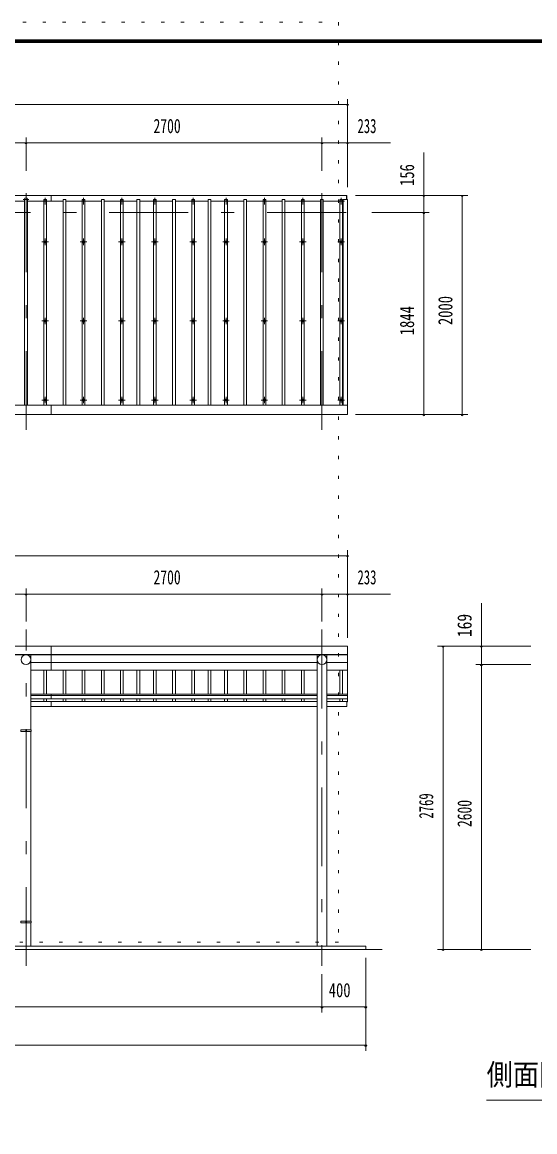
# Model space of a CAD drawing. Units: millimetres, scale not verified, with parts at other scales. Extents: x -25598 to 25608, y -10130 to 10130.
# Drawn here: x 5701 to 10378, y 0 to 10130 of the extents above; entities that cross this region are included whole.
import ezdxf
from ezdxf.enums import TextEntityAlignment as Align

# ---------------------------------------------------------------- set-up
doc = ezdxf.new("R2010")
doc.units = ezdxf.units.MM
doc.header["$LTSCALE"] = 60
doc.linetypes.add('USER3', pattern=[24, 12, -5, 2, -5])
doc.linetypes.add('USER4', pattern=[3, 0.5, -2.5])
for name, color, linetype, lineweight in [('0-2_1-05BOLD', 7, 'Continuous', 18), ('0-3_1-25CENTER', 3, 'USER3', 18), ('0-4_1-45THIN', 4, 'Continuous', 18), ('0-5_1-55DIM', 3, 'Continuous', 18), ('0-C_F-F1PAPER', 5, 'Continuous', 18), ('0-D_F-E_J_ADD', 5, 'USER4', 18)]:
    doc.layers.add(name, color=color, linetype=linetype, lineweight=lineweight)
doc.styles.add('ＭＳ ゴシック', font='')
doc.styles.get('ＭＳ ゴシック').set_extended_font_data('MS Gothic')

msp = doc.modelspace()

# ---------------------------------------------------------------- linework, layer by layer
at = {"layer": '0-2_1-05BOLD'}
for p, q in [((5965.42, 8547.64), (5965.42, 8496.15)), ((8658.42, 8511.15), (8658.42, 8547.64)), ((-1997.58, 6635.07), (8668.42, 6635.07)), ((5965.42, 6635.07), (5965.42, 6547.64)), ((-1997.58, 4358.49), (8668.42, 4358.49)), ((5965.42, 4215.45), (5965.42, 4433.63)), ((8668.42, 3924.88), (8668.42, 4433.63)), ((8668.42, 4354.42), (-1997.58, 4354.42)), ((5779.97, 3670.63), (5779.97, 4354.42)), ((8390.87, 4284.93), (5779.97, 4284.93)), ((8390.87, 1694.63), (8390.87, 4354.42)), ((8479.97, 4354.42), (8479.97, 1694.63)), ((8479.97, 4284.93), (8668.42, 4284.93)), ((5779.97, 4215.45), (8390.87, 4215.45)), ((8668.42, 4215.45), (8479.97, 4215.45)), ((5779.97, 3993.82), (8390.87, 3993.82)), ((8390.87, 3983.4), (5779.97, 3983.4)), ((5779.97, 3953.78), (8390.87, 3953.78)), ((5965.42, 3953.78), (5965.42, 3993.82)), ((8479.97, 3993.82), (8668.42, 3993.82)), ((8668.42, 3983.4), (8479.97, 3983.4)), ((8479.97, 3953.78), (8668.42, 3953.78)), ((8390.87, 3927.46), (5779.97, 3927.46)), ((5779.97, 3882.46), (8390.87, 3882.46)), ((5965.42, 3882.46), (5965.42, 3927.46)), ((8663.42, 3924.88), (8668.42, 3924.88)), ((5732.37, 3654.63), (5732.37, 3670.63)), ((5738.47, 3662.63), (5732.37, 3662.63)), ((5738.47, 3670.63), (5738.47, 3654.63)), ((5779.97, 1923.23), (5779.97, 3654.63)), ((5732.37, 1907.23), (5732.37, 1923.23)), ((5738.47, 1915.23), (5732.37, 1915.23)), ((5738.47, 1923.23), (5738.47, 1907.23)), ((5779.97, 1694.63), (5779.97, 1907.23)), ((-2314.58, 1664.63), (8985.42, 1664.63)), ((8835.42, 1664.63), (8835.42, 1694.63))]:
    msp.add_line(p, q, dxfattribs=at)
for points in [[(8668.42, 6547.64), (-1997.58, 6547.64), (-1997.58, 8511.15), (-1957.58, 8511.15), (-1957.58, 6635.07)], [(8663.42, 8511.15), (8663.42, 8547.64), (-1992.58, 8547.64), (-1992.58, 8511.15)], [(8628.42, 6635.07), (8628.42, 8511.15), (8668.42, 8511.15), (8668.42, 6547.64)], [(8668.42, 4433.63), (-1997.58, 4433.63), (-1997.58, 3924.88), (-1992.58, 3924.88)], [(8479.97, 3927.46), (8663.42, 3927.46), (8663.42, 3882.46), (8479.97, 3882.46)], [(8835.42, 1694.63), (-2164.58, 1694.63), (-2164.58, 1664.63)]]:
    msp.add_lwpolyline(points, dxfattribs=at)
for points in [[(5781.57, 3654.63), (5689.27, 3654.63), (5689.27, 3670.63), (5781.57, 3670.63)], [(5781.57, 1907.23), (5781.57, 1923.23), (5689.27, 1923.23), (5689.27, 1907.23)]]:
    msp.add_lwpolyline(points, close=True, dxfattribs=at)
for centre, radius in [((5910.42, 8124.14), 10), ((6260.42, 8124.14), 10), ((6610.42, 8124.14), 10), ((6910.42, 8124.14), 10), ((7260.42, 8124.14), 10), ((7560.42, 8124.14), 10), ((7910.42, 8124.14), 10), ((8260.42, 8124.14), 10), ((8610.42, 8124.14), 10), ((5910.42, 7402.47), 10), ((6260.42, 7402.47), 10), ((6610.42, 7402.47), 10), ((6910.42, 7402.47), 10), ((7260.42, 7402.47), 10), ((7560.42, 7402.47), 10), ((7910.42, 7402.47), 10), ((8260.42, 7402.47), 10), ((8610.42, 7402.47), 10), ((5910.42, 6680.81), 10), ((6260.42, 6680.81), 10), ((6610.42, 6680.81), 10), ((6910.42, 6680.81), 10), ((7260.42, 6680.81), 10), ((7560.42, 6680.81), 10), ((7910.42, 6680.81), 10), ((8260.42, 6680.81), 10), ((8610.42, 6680.81), 10), ((5735.42, 4309.87), 44.55), ((8435.42, 4309.87), 44.55)]:
    msp.add_circle(centre, radius, dxfattribs=at)
for centre, radius, start, end in [((5735.42, 8512.63), 15, 326.44154, 213.55197), ((5910.42, 8486.18), 14.5, 46.39838, 133.60162), ((5910.42, 8507.18), 14.5, 226.3961, 313.6039), ((6260.42, 8486.18), 14.5, 46.39838, 133.60162), ((6260.42, 8507.18), 14.5, 226.3961, 313.6039), ((6610.42, 8486.18), 14.5, 46.39838, 133.60162), ((6610.42, 8507.18), 14.5, 226.3961, 313.6039), ((6910.42, 8486.18), 14.5, 46.39838, 133.60162), ((6910.42, 8507.18), 14.5, 226.3961, 313.6039), ((7260.42, 8486.18), 14.5, 46.39838, 133.60162), ((7260.42, 8507.18), 14.5, 226.3961, 313.6039), ((7560.42, 8486.18), 14.5, 46.39838, 133.60162), ((7560.42, 8507.18), 14.5, 226.3961, 313.6039), ((7910.42, 8486.18), 14.5, 46.39838, 133.60162), ((7910.42, 8507.18), 14.5, 226.3961, 313.6039), ((8260.42, 8486.18), 14.5, 46.39838, 133.60162), ((8260.42, 8507.18), 14.5, 226.3961, 313.6039), ((8610.42, 8486.18), 14.5, 46.39838, 133.60162), ((8610.42, 8507.18), 14.5, 226.3961, 313.6039), ((5735.42, 4309.18), 44.55, 180, 0), ((8435.42, 4309.18), 44.55, 180, 0)]:
    msp.add_arc(centre, radius, start, end, dxfattribs=at)
at = {"layer": '0-3_1-25CENTER'}
for p, q in [((5735.42, 6407.63), (5735.42, 8697.64)), ((8435.42, 6407.63), (8435.42, 8697.63)), ((5710.42, 8512.63), (5760.42, 8512.63)), ((5910.42, 8526.68), (5910.42, 8466.68)), ((6260.42, 8526.68), (6260.42, 8466.68)), ((6610.42, 8526.68), (6610.42, 8466.68)), ((6910.42, 8466.68), (6910.42, 8526.68)), ((7260.42, 8526.68), (7260.42, 8466.68)), ((7560.42, 8526.68), (7560.42, 8466.68)), ((7910.42, 8526.68), (7910.42, 8466.68)), ((8260.42, 8526.68), (8260.42, 8466.68)), ((8610.42, 8466.68), (8610.42, 8526.68)), ((5880.42, 8496.68), (5940.42, 8496.68)), ((6230.42, 8496.68), (6290.42, 8496.68)), ((6580.42, 8496.68), (6640.42, 8496.68)), ((6880.42, 8496.68), (6940.42, 8496.68)), ((7230.42, 8496.68), (7290.42, 8496.68)), ((7530.42, 8496.68), (7590.42, 8496.68)), ((7940.42, 8496.68), (7880.42, 8496.68)), ((8290.42, 8496.68), (8230.42, 8496.68)), ((8640.43, 8496.68), (8580.42, 8496.68)), ((-2144.58, 8391.64), (8815.42, 8391.64)), ((5940.42, 8124.14), (5880.42, 8124.14)), ((5910.42, 8154.13), (5910.42, 8094.14)), ((6290.42, 8124.14), (6230.42, 8124.14)), ((6260.42, 8154.13), (6260.42, 8094.14)), ((6580.42, 8124.14), (6640.42, 8124.14)), ((6610.42, 8094.14), (6610.42, 8154.13)), ((6940.42, 8124.14), (6880.42, 8124.14)), ((6910.42, 8154.13), (6910.42, 8094.14)), ((7230.42, 8124.14), (7290.42, 8124.14)), ((7260.42, 8094.14), (7260.42, 8154.13)), ((7590.42, 8124.14), (7530.42, 8124.14)), ((7560.42, 8154.13), (7560.42, 8094.14)), ((7880.42, 8124.14), (7940.42, 8124.14)), ((7910.42, 8154.13), (7910.42, 8094.14)), ((8230.42, 8124.14), (8290.42, 8124.14)), ((8260.42, 8154.13), (8260.42, 8094.14)), ((8580.42, 8124.14), (8640.43, 8124.14)), ((8610.42, 8154.13), (8610.42, 8094.14)), ((5880.42, 7402.47), (5940.42, 7402.47)), ((5910.42, 7372.47), (5910.42, 7432.47)), ((6230.42, 7402.47), (6290.42, 7402.47)), ((6260.42, 7432.47), (6260.42, 7372.47)), ((6580.42, 7402.47), (6640.42, 7402.47)), ((6610.42, 7372.47), (6610.42, 7432.47)), ((6880.42, 7402.47), (6940.42, 7402.47)), ((6910.42, 7432.47), (6910.42, 7372.47)), ((7230.42, 7402.47), (7290.42, 7402.47)), ((7260.42, 7372.47), (7260.42, 7432.47)), ((7530.42, 7402.47), (7590.42, 7402.47)), ((7560.42, 7432.47), (7560.42, 7372.47)), ((7880.42, 7402.47), (7940.42, 7402.47)), ((7910.42, 7372.47), (7910.42, 7432.47)), ((8230.42, 7402.47), (8290.42, 7402.47)), ((8260.42, 7432.47), (8260.42, 7372.47)), ((8580.42, 7402.47), (8640.43, 7402.47)), ((8610.42, 7432.47), (8610.42, 7372.47)), ((5910.42, 6710.81), (5910.42, 6650.81)), ((6260.42, 6710.81), (6260.42, 6650.81)), ((6610.42, 6710.81), (6610.42, 6650.81)), ((6910.42, 6650.81), (6910.42, 6710.81)), ((7260.42, 6710.81), (7260.42, 6650.81)), ((7560.42, 6650.81), (7560.42, 6710.81)), ((7910.42, 6710.81), (7910.42, 6650.81)), ((8260.42, 6710.81), (8260.42, 6650.81)), ((8610.42, 6710.81), (8610.42, 6650.81)), ((5940.42, 6680.81), (5880.42, 6680.81)), ((6290.42, 6680.81), (6230.42, 6680.81)), ((6640.42, 6680.81), (6580.42, 6680.81)), ((6880.42, 6680.81), (6940.42, 6680.81)), ((7290.42, 6680.81), (7230.42, 6680.81)), ((7590.42, 6680.81), (7530.42, 6680.81)), ((7940.42, 6680.81), (7880.42, 6680.81)), ((8290.42, 6680.81), (8230.42, 6680.81)), ((8640.43, 6680.81), (8580.42, 6680.81)), ((5735.42, 1514.63), (5735.42, 4584.64)), ((8435.42, 4584.64), (8435.42, 1514.63))]:
    msp.add_line(p, q, dxfattribs=at)
at = {"layer": '0-4_1-45THIN'}
for p, q in [((5722.92, 8511.15), (5722.92, 6635.07)), ((5897.92, 8511.15), (5897.92, 6635.07)), ((6072.92, 8511.15), (6072.92, 6635.07)), ((6247.92, 8511.15), (6247.92, 6635.07)), ((6422.92, 8511.15), (6422.92, 6635.07)), ((6597.92, 8511.15), (6597.92, 6635.07)), ((6747.92, 8511.15), (6747.92, 6635.07)), ((6897.92, 8511.15), (6897.92, 6635.07)), ((7072.92, 8511.15), (7072.92, 6635.07)), ((7247.92, 8511.15), (7247.92, 6635.07)), ((7397.92, 8511.15), (7397.92, 6635.07)), ((7547.92, 8511.15), (7547.92, 6635.07)), ((7722.92, 8511.15), (7722.92, 6635.07)), ((7897.92, 8511.15), (7897.92, 6635.07)), ((8072.92, 8511.15), (8072.92, 6635.07)), ((8247.92, 8511.15), (8247.92, 6635.07)), ((8422.92, 8511.15), (8422.92, 6635.07)), ((8597.92, 6635.07), (8597.92, 8511.15)), ((5572.92, 8496.15), (5722.92, 8496.15)), ((5747.92, 8496.15), (5897.92, 8496.15)), ((5922.92, 8496.15), (6072.92, 8496.15)), ((6097.92, 8496.15), (6247.92, 8496.15)), ((6272.92, 8496.15), (6422.92, 8496.15)), ((6447.92, 8496.15), (6597.92, 8496.15)), ((6622.92, 8496.15), (6747.92, 8496.15)), ((6772.92, 8496.15), (6897.92, 8496.15)), ((6922.92, 8496.15), (7072.92, 8496.15)), ((7097.92, 8496.15), (7247.92, 8496.15)), ((7272.92, 8496.15), (7397.92, 8496.15)), ((7422.92, 8496.15), (7547.92, 8496.15)), ((7572.92, 8496.15), (7722.92, 8496.15)), ((7747.92, 8496.15), (7897.92, 8496.15)), ((7922.92, 8496.15), (8072.92, 8496.15)), ((8097.92, 8496.15), (8247.92, 8496.15)), ((8272.92, 8496.15), (8422.92, 8496.15)), ((8447.92, 8496.15), (8597.92, 8496.15)), ((8622.92, 8496.15), (8628.42, 8496.15)), ((5897.92, 3993.82), (5897.92, 4215.45)), ((5922.92, 4215.45), (5922.92, 3993.82)), ((6072.92, 4215.45), (6072.92, 3993.82)), ((6097.92, 3993.82), (6097.92, 4215.45)), ((6247.92, 3993.82), (6247.92, 4215.45)), ((6272.92, 4215.45), (6272.92, 3993.82)), ((6422.92, 4215.45), (6422.92, 3993.82)), ((6447.92, 3993.82), (6447.92, 4215.45)), ((6597.92, 3993.82), (6597.92, 4215.45)), ((6622.92, 4215.45), (6622.92, 3993.82)), ((6747.92, 4215.45), (6747.92, 3993.82)), ((6772.92, 3993.82), (6772.92, 4215.45)), ((6897.92, 3993.82), (6897.92, 4215.45)), ((6922.92, 4215.45), (6922.92, 3993.82)), ((7072.92, 4215.45), (7072.92, 3993.82)), ((7097.92, 3993.82), (7097.92, 4215.45)), ((7247.92, 3993.82), (7247.92, 4215.45)), ((7272.92, 4215.45), (7272.92, 3993.82)), ((7397.92, 4215.45), (7397.92, 3993.82)), ((7422.92, 3993.82), (7422.92, 4215.45)), ((7547.92, 3993.82), (7547.92, 4215.45)), ((7572.92, 4215.45), (7572.92, 3993.82)), ((7722.92, 4215.45), (7722.92, 3993.82)), ((7747.92, 3993.82), (7747.92, 4215.45)), ((7897.92, 3993.82), (7897.92, 4215.45)), ((7922.92, 4215.45), (7922.92, 3993.82)), ((8072.92, 4215.45), (8072.92, 3993.82)), ((8097.92, 3993.82), (8097.92, 4215.45)), ((8247.92, 3993.82), (8247.92, 4215.45)), ((8272.92, 4215.45), (8272.92, 3993.82)), ((8597.92, 3993.82), (8597.92, 4215.45)), ((8622.92, 4215.45), (8622.92, 3993.82)), ((5897.92, 3927.46), (5897.92, 3953.78)), ((5922.92, 3953.78), (5922.92, 3927.46)), ((6072.92, 3953.78), (6072.92, 3927.46)), ((6097.92, 3927.46), (6097.92, 3953.78)), ((6247.92, 3927.46), (6247.92, 3953.78)), ((6272.92, 3953.78), (6272.92, 3927.46)), ((6422.92, 3953.78), (6422.92, 3927.46)), ((6447.92, 3927.46), (6447.92, 3953.78)), ((6597.92, 3927.46), (6597.92, 3953.78)), ((6622.92, 3953.78), (6622.92, 3927.46)), ((6747.92, 3953.78), (6747.92, 3927.46)), ((6772.92, 3927.46), (6772.92, 3953.78)), ((6897.92, 3927.46), (6897.92, 3953.78)), ((6922.92, 3953.78), (6922.92, 3927.46)), ((7072.92, 3953.78), (7072.92, 3927.46)), ((7097.92, 3927.46), (7097.92, 3953.78)), ((7247.92, 3927.46), (7247.92, 3953.78)), ((7272.92, 3953.78), (7272.92, 3927.46)), ((7397.92, 3953.78), (7397.92, 3927.46)), ((7422.92, 3927.46), (7422.92, 3953.78)), ((7547.92, 3927.46), (7547.92, 3953.78)), ((7572.92, 3953.78), (7572.92, 3927.46)), ((7722.92, 3953.78), (7722.92, 3927.46)), ((7747.92, 3927.46), (7747.92, 3953.78)), ((7897.92, 3927.46), (7897.92, 3953.78)), ((7922.92, 3953.78), (7922.92, 3927.46)), ((8072.92, 3953.78), (8072.92, 3927.46)), ((8097.92, 3927.46), (8097.92, 3953.78)), ((8247.92, 3927.46), (8247.92, 3953.78)), ((8272.92, 3953.78), (8272.92, 3927.46)), ((8597.92, 3953.78), (8597.92, 3927.46)), ((8622.92, 3927.46), (8622.92, 3953.78))]:
    msp.add_line(p, q, dxfattribs=at)
for points in [[(5747.92, 6635.07), (5747.92, 8511.15), (5722.92, 8511.15)], [(5922.92, 6635.07), (5922.92, 8511.15), (5897.92, 8511.15)], [(6097.92, 6635.07), (6097.92, 8511.15), (6072.92, 8511.15)], [(6272.92, 6635.07), (6272.92, 8511.15), (6247.92, 8511.15)], [(6447.92, 6635.07), (6447.92, 8511.15), (6422.92, 8511.15)], [(6622.92, 6635.07), (6622.92, 8511.15), (6597.92, 8511.15)], [(6772.92, 6635.07), (6772.92, 8511.15), (6747.92, 8511.15)], [(6922.92, 6635.07), (6922.92, 8511.15), (6897.92, 8511.15)], [(7097.92, 6635.07), (7097.92, 8511.15), (7072.92, 8511.15)], [(7272.92, 6635.07), (7272.92, 8511.15), (7247.92, 8511.15)], [(7422.92, 6635.07), (7422.92, 8511.15), (7397.92, 8511.15)], [(7572.92, 6635.07), (7572.92, 8511.15), (7547.92, 8511.15)], [(7747.92, 6635.07), (7747.92, 8511.15), (7722.92, 8511.15)], [(7922.92, 6635.07), (7922.92, 8511.15), (7897.92, 8511.15)], [(8097.92, 6635.07), (8097.92, 8511.15), (8072.92, 8511.15)], [(8272.92, 6635.07), (8272.92, 8511.15), (8247.92, 8511.15)], [(8447.92, 6635.07), (8447.92, 8511.15), (8422.92, 8511.15)], [(8597.92, 8511.15), (8622.92, 8511.15), (8622.92, 6635.07)]]:
    msp.add_lwpolyline(points, dxfattribs=at)
at = {"layer": '0-5_1-55DIM'}
for p, q in [((8668.42, 8622.64), (8668.42, 9428.63)), ((8668.42, 9378.63), (-1997.58, 9378.63)), ((8678.42, 9378.63), (8658.42, 9378.63)), ((-2390.08, 9028.63), (9060.92, 9028.63)), ((5745.42, 9028.63), (5725.42, 9028.63)), ((5735.42, 8772.64), (5735.42, 9078.64)), ((8445.42, 9028.63), (8425.42, 9028.63)), ((8435.42, 8772.64), (8435.42, 9078.64)), ((8678.42, 9028.63), (8658.42, 9028.63)), ((9365.42, 8940.13), (9365.42, 6547.64)), ((9765.42, 8547.64), (8740.42, 8547.64)), ((9375.42, 8547.63), (9355.42, 8547.63)), ((9725.42, 8547.63), (9705.42, 8547.63)), ((9715.42, 8547.64), (9715.42, 6547.64)), ((8890.42, 8391.64), (9415.42, 8391.64)), ((9375.42, 8391.64), (9355.42, 8391.64)), ((9765.42, 6547.64), (8740.42, 6547.64)), ((9375.42, 6547.63), (9355.42, 6547.63)), ((9725.42, 6547.63), (9705.42, 6547.63)), ((8668.42, 5308.63), (8668.42, 4509.63)), ((-1997.58, 5258.63), (8668.42, 5258.63)), ((8678.42, 5258.63), (8658.42, 5258.63)), ((9060.92, 4908.63), (-2390.08, 4908.63)), ((5745.42, 4908.63), (5725.42, 4908.63)), ((5735.42, 4659.63), (5735.42, 4958.63)), ((8445.42, 4908.63), (8425.42, 4908.63)), ((8435.42, 4958.63), (8435.42, 4659.63)), ((8678.42, 4908.63), (8658.42, 4908.63)), ((9890.42, 1664.63), (9890.42, 4826.13)), ((10340.42, 4433.63), (9490.42, 4433.63)), ((9550.42, 4433.63), (9530.42, 4433.63)), ((9540.42, 1664.63), (9540.42, 4433.63)), ((9540.42, 4433.63), (9540.42, 1664.63)), ((9900.42, 4433.63), (9880.42, 4433.63)), ((9890.42, 4264.63), (9890.42, 4433.63)), ((9840.42, 4264.63), (10340.42, 4264.63)), ((9900.42, 4264.63), (9880.42, 4264.63)), ((9890.42, 1664.63), (9890.42, 4264.63)), ((9490.42, 1664.63), (10340.42, 1664.63)), ((9550.42, 1664.63), (9530.42, 1664.63)), ((9900.42, 1664.63), (9880.42, 1664.63)), ((8835.42, 739.63), (8835.42, 1589.63)), ((8435.42, 1439.63), (8435.42, 1089.63)), ((8835.42, 1139.63), (-2164.58, 1139.63)), ((8445.42, 1139.63), (8425.42, 1139.63)), ((8845.42, 1139.63), (8825.42, 1139.63)), ((-2164.58, 789.63), (8835.42, 789.63)), ((8845.42, 789.63), (8825.42, 789.63)), ((9937.91, 289.63), (12937.91, 289.63))]:
    msp.add_line(p, q, dxfattribs=at)
for centre in [(8668.42, 9378.63), (5735.42, 9028.63), (8435.42, 9028.63), (8668.42, 9028.63), (9365.42, 8547.63), (9715.42, 8547.63), (9365.42, 8391.64), (9365.42, 6547.63), (9715.42, 6547.63), (8668.42, 5258.63), (5735.42, 4908.63), (8435.42, 4908.63), (8668.42, 4908.63), (9540.42, 4433.63), (9890.42, 4433.63), (9890.42, 4264.63), (9540.42, 1664.63), (9890.42, 1664.63), (8435.42, 1139.63), (8835.42, 1139.63), (8835.42, 789.63)]:
    msp.add_arc(centre, 10, 180, 0, dxfattribs=at)
at = {"layer": '0-C_F-F1PAPER'}
for points in [[(25607.76, -10130.04), (-3092.24, -10130.04), (-3092.24, 9969.96), (25607.76, 9969.96)], [(25605.25, -10127.54), (-3089.74, -10127.54), (-3089.74, 9967.46), (25605.25, 9967.46)], [(25602.76, -10125.04), (-3087.24, -10125.04), (-3087.24, 9964.96), (25602.76, 9964.96)], [(25600.26, -10122.54), (25600.26, 9962.46), (-3084.74, 9962.46), (-3084.74, -10122.54)], [(25597.76, -10120.04), (-3082.24, -10120.04), (-3082.24, 9959.96), (25597.76, 9959.96)], [(25595.26, -10117.54), (25595.26, 9957.46), (-3079.74, 9957.46), (-3079.74, -10117.54)], [(25592.75, -10115.04), (-3077.24, -10115.04), (-3077.24, 9954.96), (25592.75, 9954.96)], [(25590.26, -10112.54), (25590.26, 9952.46), (-3074.74, 9952.46), (-3074.74, -10112.54)], [(25587.75, -10110.04), (25587.75, 9949.96), (-3072.24, 9949.96), (-3072.24, -10110.04)], [(25585.26, -10107.54), (25585.26, 9947.46), (-3069.74, 9947.46), (-3069.74, -10107.54)], [(25582.76, -10105.04), (-3067.24, -10105.04), (-3067.24, 9944.96), (25582.76, 9944.96)]]:
    msp.add_lwpolyline(points, close=True, dxfattribs=at)
at = {"layer": '0-D_F-E_J_ADD'}
msp.add_lwpolyline([(8587.76, 1729.96), (-3292.24, 1729.96), (-3292.24, 10129.96), (8587.76, 10129.96)], close=True, dxfattribs=at)

# ---------------------------------------------------------------- texts
at = {"layer": '0-5_1-55DIM', "color": 7, "style": 'ＭＳ ゴシック'}
for s, height, width, p in [('2700', 130.2, 0.7, (6898.82, 9078.63)), ('233', 130.2, 0.65, (8760.24, 9078.63)), ('2700', 130.2, 0.7, (6898.82, 4958.63)), ('233', 130.2, 0.65, (8760.25, 4958.63)), ('400', 130.2, 0.75, (8497.8, 1189.63)), ('側面図\u3000Ｓ＝１／５０', 195.4, 0.9, (9937.91, 366.28))]:
    msp.add_text(s, height=height, dxfattribs=dict(at, width=width)).set_placement(p, align=Align.BOTTOM_LEFT)
for s, width, p in [('156', 0.75, (9315.42, 8634.99)), ('2000', 0.75, (9665.42, 7364.6)), ('1844', 0.75, (9315.42, 7272.08)), ('169', 0.8, (9840.42, 4515.81)), ('2769', 0.65, (9490.42, 2859.9)), ('2600', 0.7, (9840.42, 2781.88))]:
    msp.add_text(s, height=130.2, rotation=90, dxfattribs=dict(at, width=width)).set_placement(p, align=Align.BOTTOM_LEFT)

doc.saveas('drawing.dxf')
